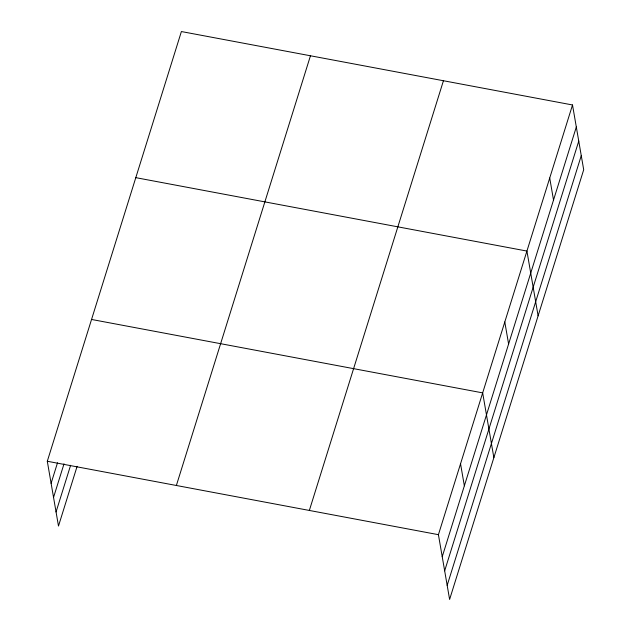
<?xml version="1.0" encoding="UTF-8"?>
<svg xmlns="http://www.w3.org/2000/svg" width="631" height="631" viewBox="0 0 631 631"><rect width="100%" height="100%" fill="white"/><g stroke="black" fill="none" stroke-linecap="round" stroke-linejoin="round"><path stroke-width="0.95" d="M77.116 466.325L58.486 526.033L47.301 461.261L181.389 31.55L572.514 104.967L583.699 169.739L449.611 599.45L438.419 534.678L572.514 104.967M51.111 483.307L57.516 462.783M53.54 497.409L64.023 463.824M56.056 511.938L70.609 465.292M176.372 485.491L310.46 55.78M309.348 510.455L443.443 80.736M442.228 556.723L576.316 127.012M444.666 570.826L578.753 141.107M447.174 585.347L581.261 155.636M135.799 177.65L526.924 251.067L538.109 315.839M91.55 319.46L482.668 392.876L493.86 457.641M47.301 461.261L438.419 534.678M549.719 178.013L553.521 200.059M504.792 321.968L508.602 344.013M460.543 463.777L464.353 485.823"/></g></svg>
